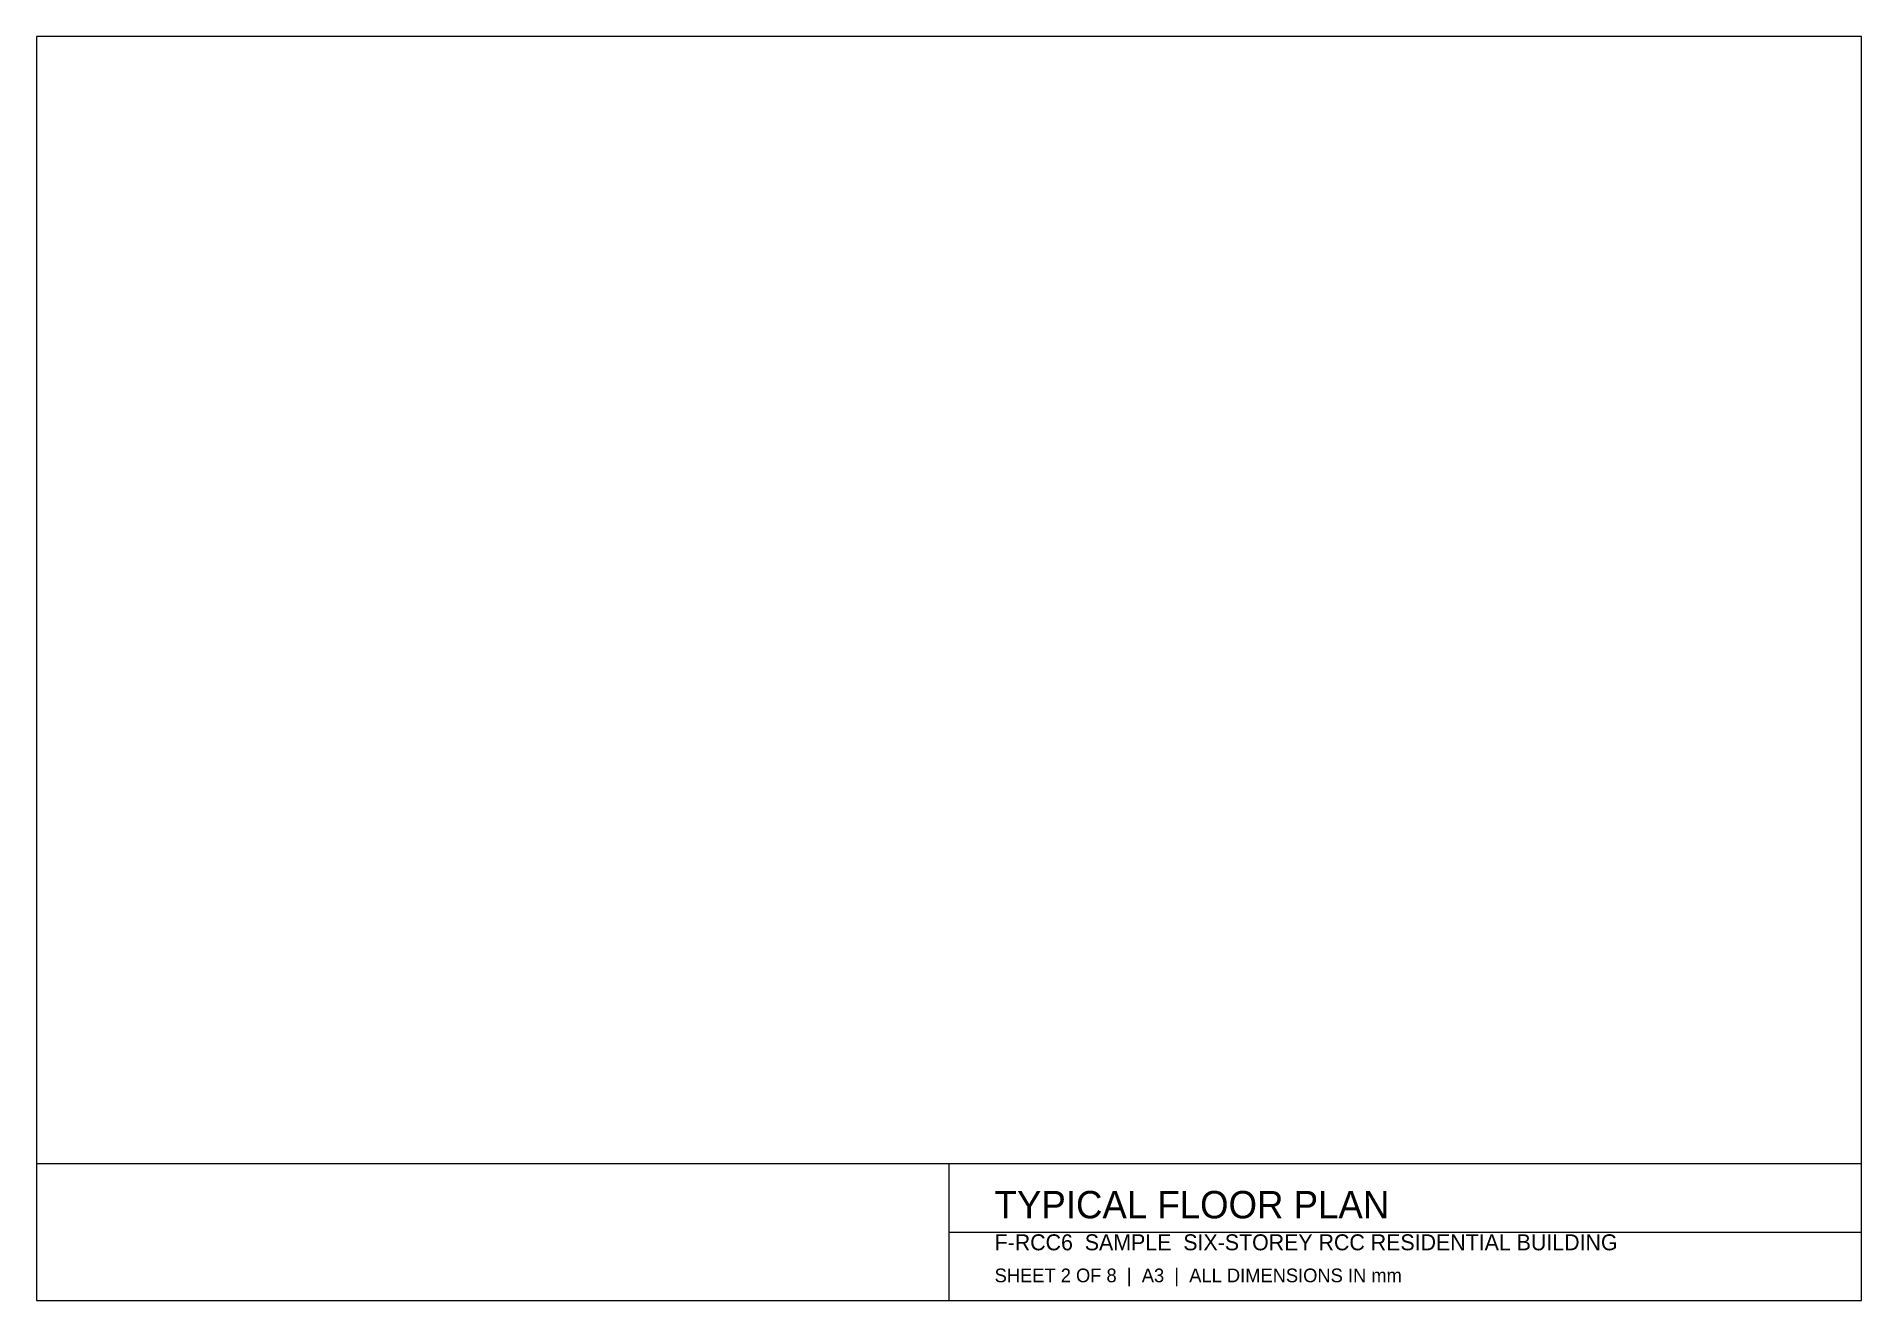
# Paper-space layout 'TYPICAL FLOOR PLAN' of a CAD drawing. Header units: millimetres. Extents: x 10 to 410, y 10 to 287.
import ezdxf

# ---------------------------------------------------------------- set-up
doc = ezdxf.new("R2010")
doc.units = ezdxf.units.MM
doc.layers.add('S-TEXT', color=7, linetype='Continuous', lineweight=0, plot=False)
doc.layers.add('S-TITLE', color=7, linetype='Continuous', lineweight=0, plot=False)

# ---------------------------------------------------------------- blocks, each defined once
blk = doc.blocks.new('TITLE_BLOCK')
at = {"layer": 'S-TITLE'}
for p, q in [((10, 40), (410, 40)), ((210, 10), (210, 40)), ((210, 25), (410, 25))]:
    blk.add_line(p, q, dxfattribs=at)
blk.add_lwpolyline([(10, 10), (410, 10), (410, 287), (10, 287)], close=True, dxfattribs=at)

psp = doc.layouts.new('TYPICAL FLOOR PLAN')

# ---------------------------------------------------------------- block references
at = {"layer": 'S-TITLE'}
psp.add_blockref('TITLE_BLOCK', (0, 0), dxfattribs=at)

# ---------------------------------------------------------------- texts
at = {"layer": 'S-TEXT'}
for s, height, p in [('TYPICAL FLOOR PLAN', 6, (220, 28)), ('F-RCC6  SAMPLE  SIX-STOREY RCC RESIDENTIAL BUILDING', 3.5, (220, 21)), ('SHEET 2 OF 8  |  A3  |  ALL DIMENSIONS IN mm', 3, (220, 14))]:
    psp.add_text(s, height=height, dxfattribs=at).set_placement(p)

doc.saveas('drawing.dxf')
